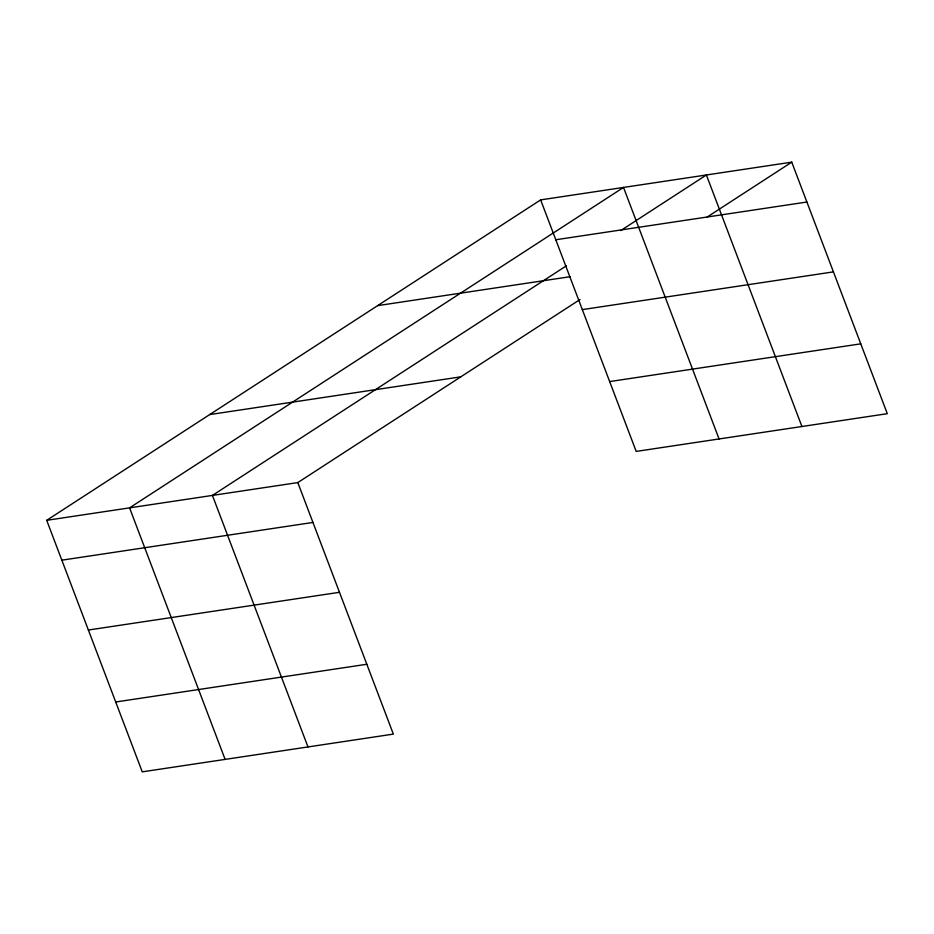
<?xml version="1.0" encoding="UTF-8"?>
<svg xmlns="http://www.w3.org/2000/svg" width="934" height="934" viewBox="0 0 934 934"><rect width="100%" height="100%" fill="white"/><g stroke="black" fill="none" stroke-linecap="round" stroke-linejoin="round"><path stroke-width="1.4" d="M46.7 520.32L297.806 482.586L393.354 734.112L142.248 771.846L46.7 520.32L540.646 199.888L791.752 162.154L887.3 413.68L636.194 451.414L540.646 199.888M566.319 265.851L212.427 495.417L307.975 746.931M620.655 230.605L706.384 174.985L801.921 426.511M297.806 482.586L580.072 299.475M707.236 216.992L791.752 162.154M555.788 239.758L806.894 202.024M377.651 305.628L570.417 276.662M582.326 309.609L833.432 271.876M209.706 414.579L460.812 376.846M609.657 381.574L860.763 343.84M61.842 560.178L312.948 522.445M88.38 630.03L339.486 592.296M115.711 701.994L366.817 664.261M719.063 438.968L623.515 187.442L129.569 507.863L225.106 759.389"/></g></svg>
